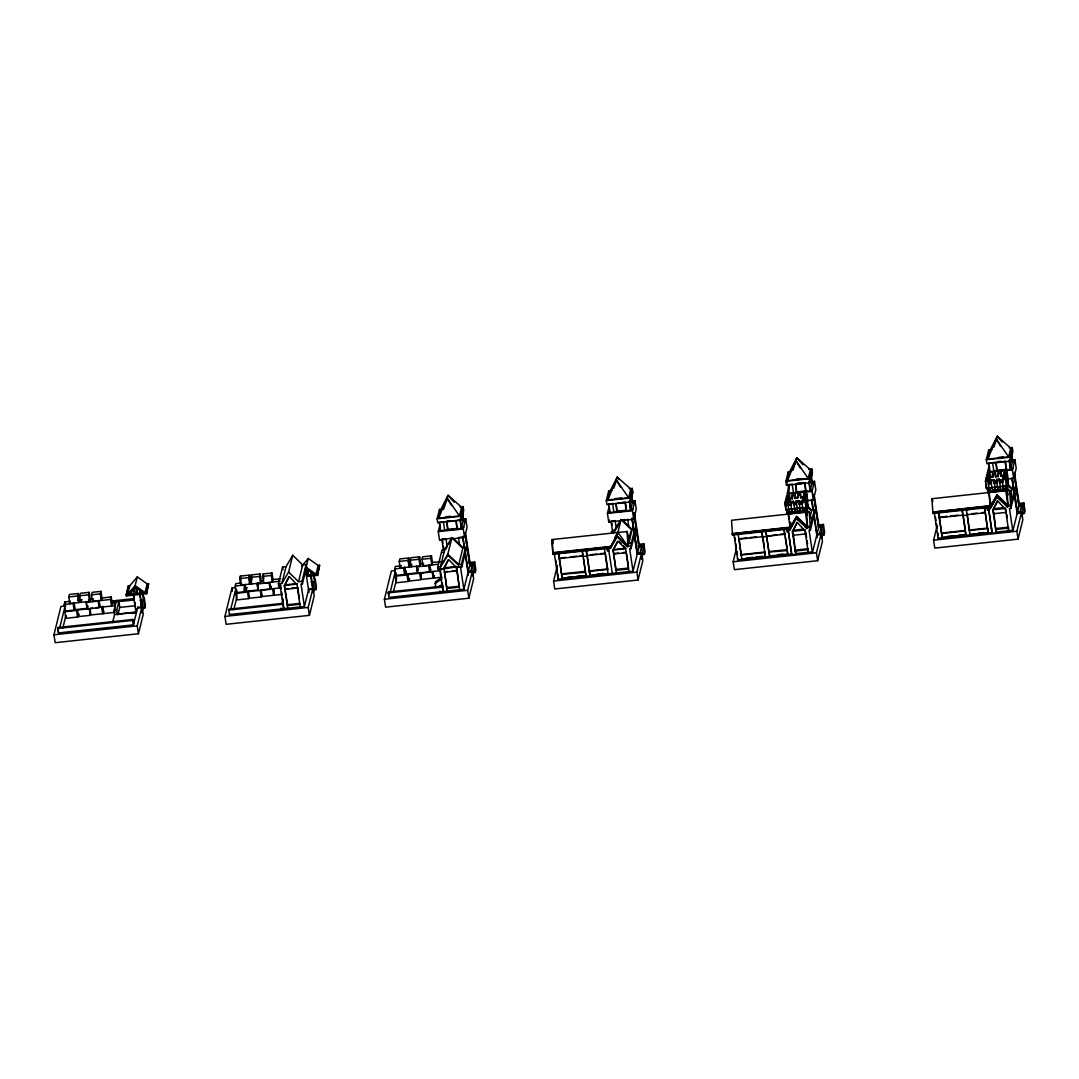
<?xml version="1.0" encoding="UTF-8"?>
<svg xmlns="http://www.w3.org/2000/svg" width="1079" height="1079" viewBox="0 0 1079 1079"><rect width="100%" height="100%" fill="white"/><g stroke="black" fill="none" stroke-linecap="round" stroke-linejoin="round"><path stroke-width="1.5" d="M802.614 511.217L802.088 501.222L802.331 500.278L805.096 499.982L805.5 502.625L805.635 497.81L802.87 498.107L802.493 503.866L799.121 504.23L798.959 500.643L796.181 500.939L797.705 511.743M1003.025 489.664L1002.499 479.683L1002.728 478.739L1005.507 478.429L1005.911 481.072L1006.046 476.257L1003.268 476.567L1002.998 477.646L1005.776 477.35M802.668 510.974L803.208 507.346M1003.079 489.421L1003.618 485.793M804.772 508.371L805.123 510.718L805.865 507.521L805.096 499.982M1004.994 485.644L1005.534 489.165L1006.275 485.968L1005.507 478.429M806.701 504.338L807.672 500.197L806.674 493.616L803.909 493.912L804.071 497.486M1007.112 482.785L1008.083 478.644L1007.085 472.062L1004.306 472.359L1004.482 475.933L1001.096 476.298L1000.934 472.723L998.156 473.02L998.331 476.594L995.553 476.891L995.391 473.317L992.613 473.614L992.774 477.201L989.996 477.498M140.014 593.315L143.21 614.383L138.422 633.737L55.15 642.693L53.95 634.789L60.95 606.465L65.859 605.939M137.842 606.924L133.405 624.876L58.468 632.928L57.78 628.45L58.023 627.506L132.96 619.454L133.648 623.932M73.965 602.662L74.1 610.067L65.239 611.024L64.241 604.442L64.861 601.961L69.285 601.489M58.468 632.928L58.023 627.506M59.831 627.385L64.767 607.437M78.174 614.571L77.553 617.04L65.792 618.307L64.794 611.726L65.401 609.244M81.33 599.87L80.723 602.352L79.725 595.756L80.345 593.288L89.193 592.331L90.191 598.912L89.57 601.394L69.757 603.525L68.759 596.943L69.38 594.462L78.227 593.517L79.226 600.099L78.619 602.568L77.621 595.986L78.227 593.517M62.811 628.086L65.967 615.34M65.792 618.307L66.399 615.839M69.757 603.525L70.364 601.043M90.393 609.568L90.272 615.327L78.511 616.595L79.118 614.113M89.57 601.394L88.586 594.812L89.193 592.331M74.208 603.04L75.206 609.635L86.981 608.367L87.588 605.885M88.006 606.492L87.399 608.961L86.401 602.379L98.162 601.111L99.16 607.693L77.513 610.013M100.913 598.09L111.218 596.984L110.611 599.452L92.538 601.394L91.54 594.812L92.16 592.331L101.008 591.386L102.006 597.968L101.399 600.45L100.401 593.855L101.008 591.386M92.538 601.394L93.158 598.926M92.834 608.057L89.894 608.367L90.892 614.963L102.653 613.695L103.274 611.213M115.143 612.346L103.382 613.614L103.989 611.146M114.9 610.701L114.765 603.282L111.825 603.606M112.607 622.502L114.563 614.585L113.969 610.633L116.465 600.49M117.341 614.288L116.734 610.336L118.892 601.61L119.769 607.41L117.908 614.963M126.203 594.596L128.361 585.87L129.817 585.722L137.303 576.887L147.176 583.847L148.632 583.699L146.663 593.733L126.405 595.905L126.203 594.596L146.474 592.411L148.632 583.699M126.405 595.905L128.361 585.87M129.817 585.722L127.659 594.435L135.145 585.6L137.303 576.887M130.384 591.319L129.655 594.219L135.509 587.057M133.149 593.855L134.578 588.028M134.915 587.758C134.106 596.309 139.312 593.49 136.21 587.988M136.332 593.504L137.613 588.352M133.405 624.876L132.96 619.454M139.528 593.167L140.243 590.253M136.224 611.119L135.941 612.279L114.563 614.585M135.819 608.489L136.075 613.209L133.351 595.163M140.742 605.063L141.929 600.275L143.116 608.178L141.929 612.966M147.176 583.847L145.018 592.573L135.145 585.6M138.422 633.737L137.222 625.847L142.01 606.479M143.116 608.178L144.788 607.99L145.422 605.413L144.222 597.51L143.588 600.086L140.122 600.463M311.008 574.918L314.191 595.999L309.403 615.354L226.131 624.309L224.931 616.406L231.945 588.082L235.209 587.731M308.837 588.541L304.399 606.479L229.449 614.544L228.775 610.067L229.004 609.122L283.264 603.282L283.71 608.704L283.952 607.76M233.792 609.689L236.948 596.943L235.235 586.045L235.842 583.577L241.75 582.943M229.449 614.544L229.679 613.6M230.825 609.001L235.748 589.04M249.155 596.188L248.534 598.656L236.773 599.924L235.775 593.342L236.382 590.86L236.881 594.151M236.84 590.159L236.22 592.641L245.081 591.683L244.946 584.265M251.704 583.955L250.706 577.373L251.326 574.905L260.174 573.947L261.172 580.529L260.565 583.011L240.738 585.142L239.754 578.546L240.361 576.078L249.209 575.12L250.207 581.716L249.6 584.184L248.602 577.602L249.209 575.12M260.565 583.011L259.567 576.415L260.174 573.947M280.122 581.23L263.519 583.011L262.534 576.429L263.141 573.947L271.989 573.003L272.987 579.585L272.38 582.053L271.382 575.471L271.989 573.003M248.399 591.238L249.492 598.211L261.266 596.943L261.873 594.462M248.494 591.616L270.141 589.309L270.762 586.841M271.422 586.437L270.816 588.918L269.817 582.336M281.12 587.812L260.875 589.984L261.873 596.566L273.634 595.298L273.756 589.539M281.133 588.864L280.54 584.912L280.189 586.342L278.8 586.49L278.409 583.847L282.55 567.068L286.016 566.704L292.76 555.267L302.673 564.91L306.139 564.533L306.544 567.176L302.39 583.941L301.001 584.103L304.399 606.479M278.8 586.49L279.151 585.074M278.409 583.847L281.875 583.483L286.016 566.704M287.742 608.273L284.357 585.884L288.808 576.914M281.875 583.483L288.606 572.045L292.76 555.267M284.95 589.835L285.18 588.891L288.309 588.554M280.796 609.028L281.039 608.07M282.374 602.648L283.116 599.681M287.58 604.699L287.338 605.643L299.827 604.294L300.07 603.35L287.58 604.699L284.465 585.411L296.954 584.076L300.232 606.938M297.076 583.604L296.846 584.548L289.28 576.523L284.357 585.884M306.139 564.533L301.999 581.311L298.532 581.689L302.673 564.91M297.44 588.5L297.669 587.556L291.424 588.217M304.844 572.558L305.573 569.645M308.284 558.49L306.126 567.217L316.012 574.19L318.17 565.463L308.284 558.49L301.864 566.07M318.17 565.463L319.613 565.302L317.455 574.028L306.625 575.188L305.897 569.375M305.802 569.752L306.503 568.66M307.326 575.12L308.594 569.955M310.509 574.77L311.238 571.87M309.403 615.354L308.203 607.45L312.991 588.095M313.315 592.978L314.097 589.781L312.91 581.878M307.528 576.429L317.658 575.35L319.613 565.302M314.097 589.781L315.769 589.606L316.403 587.016L315.216 579.126L314.569 581.702L311.103 582.08M468.299 571.398L472.454 570.939L473.654 578.843L468.866 598.211L385.594 607.167L384.394 599.263L391.407 570.926L394.671 570.575M474.328 563.386L470.161 563.831L463.862 589.336L388.912 597.402L388.238 592.924L388.467 591.98L442.741 586.14L443.186 591.562L443.415 590.618M405.164 572.059L404.544 574.541L395.696 575.485L394.698 568.903L395.305 566.435L401.213 565.787M390.288 591.845L395.224 571.897M408.617 579.032L408.01 581.514L396.236 582.768L395.238 576.186L395.858 573.718L396.6 578.654M395.696 575.485L396.303 573.016M411.787 564.33L411.166 566.812L410.182 560.23L410.789 557.749L419.637 556.804L420.635 563.386L420.028 565.855L400.215 567.986L399.217 561.404L399.823 558.935L408.685 557.978L409.669 564.56L409.062 567.041L408.064 560.446L408.685 557.978M393.633 591.036L396.411 579.801L395.453 573.475M400.215 567.986L400.822 565.517M404.962 570.751L405.96 570.737L406.163 572.059M416.427 566.246L417.425 572.828L405.65 574.095L406.27 571.614M419.731 573.205L420.729 579.787L408.954 581.055L409.575 578.587M420.028 565.855L419.03 559.273L419.637 556.804M417.843 569.038L417.924 570.791M438.114 564.236L422.995 565.855L421.997 559.273L422.604 556.804L431.465 555.847L432.45 562.429L431.843 564.91L430.845 558.329L431.465 555.847M422.995 565.855L423.602 563.386M459.964 506.928L463.107 506.59L463.7 510.542L461.313 520.213L437.723 522.749L437.116 518.797L439.517 509.126L439.908 511.756M438.627 518.176L440.785 509.45L448.095 495.355L461.596 507.211L459.438 515.937L438.627 518.176L448.095 495.355L454.246 502.261M439.113 522.6L443.388 521.67L444.683 530.234M451.4 538.205L439.558 540.174L438.263 531.61L440.057 524.367M407.956 574.473L429.617 572.167L430.224 569.685M430.899 569.294L430.278 571.762L429.28 565.18M463.417 528.224L440.515 530.679L440.219 524.987M439.558 540.174L439.733 539.46M454.852 520.644L446.841 521.508L447.569 530.059M440.583 570.656L420.338 572.841L421.336 579.423L433.111 578.155L433.718 575.687M441.176 577.292L433.825 578.074L434.446 575.606M453.328 539.19L462.136 547.768L465.615 547.39L466.007 550.02L461.825 566.947L456.269 567.541L448.716 559.515L443.779 568.876L438.236 569.483L437.831 566.839L442.012 549.926L445.492 549.548L447.165 546.702M438.236 569.483L438.613 567.918M435.579 587.596L435.444 581.729L441.824 577.305M445.802 539.5L445.978 538.799L447.016 545.664M439.625 569.334L443.82 568.741M465.615 547.39L461.421 564.304L457.955 564.681L448.041 555.038L440.434 566.745L444.669 549.643L451.885 537.801L452.87 538.745L464.536 537.49L467.045 527.348L465.75 518.783L462.284 519.161M441.257 566.664L437.831 566.839M443.779 568.876L456.43 566.92L457.024 570.872L444.535 572.221M440.434 566.745L447.839 554.188L451.885 537.801M448.041 555.038L458.723 564.776L462.958 547.673L453.045 538.03L452.87 538.745M440.92 587.016L441.581 584.373L442.323 585.6M444.413 572.693L444.656 571.749L447.772 571.411M440.259 591.872L439.949 590.982M442.363 587.097L442.592 586.153M456.997 529.6L456.323 520.82M461.313 520.213L460.72 516.261L463.107 506.59M443.28 590.631L443.037 591.575L439.652 569.186M461.448 519.255L461.272 519.957L463.498 519.727L462.419 512.592M463.673 519.012L461.34 528.44L460.045 519.889M444.656 571.749L446.8 588.487L459.29 587.151L457.375 571.978M464.536 537.49L463.242 528.926L465.75 518.783M460.436 567.095L456.309 567.392L459.694 589.781M470.795 571.128L472.373 564.735L473.573 572.639L472.777 575.835M468.866 598.211L467.666 590.307L472.454 570.939M473.573 572.639L475.232 572.463L474.045 564.56L474.679 561.97L468.151 562.672M475.232 572.463L475.879 569.874L474.679 561.97M552.718 553.014L609.5 546.905L609.622 548.55L610.512 548.132L552.92 554.336L551.962 539.567L627.034 531.502L629.57 539.878L628.747 539.972L630.959 531.057M552.92 554.336L552.124 540.646L553.514 540.498M554.39 553.878L558.099 579.207L633.036 571.142L639.348 545.65L634.452 513.321M561.741 552.92L558.477 553.729L562.253 578.749L562.496 577.804M632.348 519.255L637.473 553.203L641.641 552.758L642.841 560.648L638.053 580.016L554.781 588.972L553.581 581.068L557.479 565.329M559.273 559.003L558.585 553.257M558.099 579.207L557.843 573.839M561.66 574.81L559.502 558.059M591.265 549.75L586.234 550.749L590.011 575.768L587.259 555.078L587.03 556.022L582.862 556.467L583.092 555.523L579.949 555.86M585.25 572.261L561.781 574.325L562.375 578.277L585.964 575.741L585.371 571.789M585.964 575.741L582.188 550.722L582.984 555.995L559.381 558.531M629.138 488.733L632.281 488.396L632.887 492.348L630.487 502.018L606.897 504.554L606.304 500.602L608.691 490.932L611.833 490.594M589.417 571.816L589.647 570.872L607.693 568.93L605.306 553.136L600.383 553.662M607.801 499.982L609.959 491.255L617.282 477.161L630.783 489.016L628.625 497.743L607.801 499.982L617.282 477.161L619.333 479.467M608.286 504.406L612.562 503.475L613.857 512.039M630.635 497.392L631.282 501.681L634.924 500.602L636.219 509.153L633.71 519.296L622.043 520.55L621.072 519.606L620.412 520.725L608.731 521.98L607.437 513.415L609.23 506.186M632.591 510.03L609.702 512.485L609.622 508.222M608.731 521.98L609.257 519.862M605.076 554.08L605.306 553.136M618.699 503.286L623.5 502.301M614.976 521.305L615.151 520.604L610.997 521.049L612.589 531.583M609.622 548.55L617.013 536.007L621.072 519.606M607.464 569.874L607.693 568.93M616.379 572.936L613.115 550.074L625.604 548.725L628.882 571.587M632.146 529.479L634.789 529.196L630.649 545.974L627.169 546.352L617.255 536.708L627.088 546.675L627.911 546.594L632.146 529.479L622.219 519.835L622.043 520.55M618.105 533.228L617.889 532.486L614.598 538.057M613.6 554.498L613.83 553.554L618.51 553.055M626.171 511.406L625.051 502.14M630.487 502.018L629.893 498.066L632.281 488.396M632.847 500.818L630.514 510.246L629.394 500.993M612.359 573.367L608.435 548.361M627.465 519.97L627.641 519.255L628.679 526.12M613.115 550.074L615.988 570.305L628.477 568.957M633.71 519.296L632.429 510.731L634.924 500.602M633.4 529.344L631.984 518.109L637.365 553.675L641.519 553.23M625.604 548.725L617.93 541.186L612.993 550.546M626.09 553.149L626.319 552.205L623.203 552.542M633.036 571.142L629.65 548.752L631.04 548.604L635.194 531.826L634.789 529.196M639.968 552.934L641.56 546.54L642.747 554.444L641.56 559.232M638.053 580.016L636.853 572.113L641.641 552.758M642.747 554.444L644.419 554.269L643.219 546.365L643.853 543.776L638.957 544.302M644.419 554.269L645.053 551.679L643.853 543.776M790.597 528.818L732.506 535.022L732.317 533.7L790.219 527.118L792.391 522.937M732.506 535.022L731.549 520.253L805.959 512.188L807.658 505.35L806.755 504.109M738.063 534.415L741.327 533.606M817.059 533.889L821.227 533.444L822.427 541.334L817.639 560.702L734.367 569.658L733.167 561.754L736.283 549.157M738.859 539.689L739.088 538.745L741.246 555.496M786.631 529.196L787.036 531.826L788.425 531.677L791.811 554.067L737.685 559.893L738.036 558.477M742.082 558.504L741.853 559.448L738.184 533.943M755.475 532.082L761.774 531.407L765.443 556.899L764.957 552.475L741.367 555.024M772.497 530.261L765.82 531.434L769.61 556.454L769.84 555.51M764.849 552.961L765.078 552.003L741.489 554.552M808.724 469.419L811.88 469.082L812.474 473.034L810.086 482.704L786.483 485.24L785.89 481.288L788.277 471.617L788.682 474.261M769.003 552.502L765.942 530.962M787.4 480.668L789.558 471.941L796.868 457.86L810.369 469.702L808.211 478.429L787.4 480.668L796.868 457.86L803.019 464.752M786.483 485.24L787.279 482.016M788.034 511.311L787.319 514.197L788.277 510.92L787.872 512.565L785.836 509.666L785.08 502.14L787.845 501.843L788.25 504.473L791.028 504.176L790.624 501.546L793.402 501.249L793.564 504.824L796.342 504.527L796.181 500.939M786.146 506.321L785.606 499.968L788.385 499.671L788.789 502.301L789.059 501.222L788.924 497.5L786.146 497.797L785.876 498.876L788.655 498.579M786.82 499.348L786.658 495.76L789.423 495.463L789.329 500.13L788.924 497.5M789.181 485.415L787.036 494.115L812.015 491.417L814.524 481.288L812.433 481.504L810.1 490.932L808.98 481.679M790.327 512.538L788.614 509.369L787.845 501.843M791.028 504.176L790.786 505.12L788.021 505.417L788.385 499.671M803.059 501.614L790.192 502.989L789.423 495.463M788.614 509.369L790.381 512.296M792.782 512.269L791.393 509.072L790.624 501.546M789.599 499.037L792.364 498.741L792.202 495.167L794.98 494.87L795.142 498.444L797.92 498.147L797.759 494.573L800.537 494.276L800.699 497.851L802.938 497.608M792.364 498.741L792.202 495.167M784.662 534.766L784.892 533.822L779.969 534.348M791.393 509.072L792.849 512.039M795.236 511.999L793.402 501.249M795.142 498.444L794.98 494.87M798.285 483.972L804.651 482.826L805.946 491.39M814.052 494.007L818.934 526.336L812.447 552.583L808.279 553.028L808.063 549.643L795.574 550.991L795.789 554.377L791.622 554.822L788.021 529.047M732.317 533.7L789.086 527.591L788.938 530.328L789.761 530.234L796.653 518.149M788.236 532.433L788.425 531.677M794.171 508.775L799.836 507.71L800.159 511.473M788.938 530.328L789.086 527.591M789.761 530.234L789.922 529.573L787.845 529.802M796.936 508.479L797.759 511.5M798.959 500.643L800.213 511.244M800.699 497.851L800.537 494.276M787.05 550.56L769.125 552.03L769.718 555.982L787.764 554.04L787.36 551.409M795.789 554.377L792.404 531.987L797.044 522.263M790.597 522.169L789.895 522.236L789.774 528.899L796.68 516.355L807.578 526.943L807.227 528.359L796.491 518.81L796.841 517.394L803.45 523.814M787.764 554.04L783.974 529.02L784.77 534.294L766.737 536.236M792.998 535.939L793.416 534.24L795.385 551.747M803.531 499.658L803.396 495.935L806.175 495.639L806.579 498.269L806.674 493.616M790.947 550.344L791.136 549.589M805.77 492.091L805.096 483.311M810.086 482.704L809.479 478.752L811.88 469.082M791.622 554.822L791.811 554.067L791.757 554.808M805.635 497.81L806.04 500.454L806.175 495.639M811.044 481.652L810.869 482.367L810.221 478.091M805.123 510.718L807.672 500.197M807.456 504.028L805.325 512.026L807.578 526.943L806.62 512.188L809.263 511.905L811.813 520.28M808.279 553.028L805.055 529.991L792.566 531.327L793.159 535.278L805.649 533.93L805.487 534.591M805.986 527.159L806.337 525.743L807.375 525.621L807.227 528.359L796.329 517.772M808.279 506.806L807.24 499.941L807.065 500.656L813.31 499.982L815.818 489.839L814.524 481.288M806.418 528.454L806.768 527.038M809.897 517.596L811.732 510.165L806.121 504.716M812.447 552.583L809.061 530.194L810.437 530.045L810.046 527.415L814.375 509.881L810.909 510.259L806.499 505.97M810.437 530.045L814.78 512.512L814.375 509.881M807.874 550.398L808.063 549.643M819.568 533.619L821.146 527.226L822.333 535.13L821.551 538.327M817.639 560.702L816.439 552.799L821.227 533.444M822.333 535.13L824.005 534.955L822.805 527.051L823.452 524.461L818.543 524.987M824.005 534.955L824.639 532.365L823.452 524.461M991.008 507.265L932.917 513.469L932.715 512.147L991.453 505.485M932.917 513.469L931.959 498.714L1006.37 490.635L1008.056 483.797L1007.166 482.556M941.738 512.053L938.474 512.876L942.25 537.895L942.493 536.951M1012.345 478.402L1017.47 512.336L1021.638 511.891L1022.825 519.795L1018.05 539.149L934.778 548.105L933.578 540.201L937.098 525.959M939.269 518.136L939.499 517.192L947.362 516.342M1014.449 472.454L1019.345 504.783L1012.844 531.03L1008.69 531.488L1008.474 528.09L995.984 529.438L996.2 532.824L992.033 533.269L992.356 532.5L938.123 538.192M941.657 533.943L939.499 517.192M955.886 510.542L962.185 509.854L965.853 535.359L966.083 534.415M962.185 509.854L962.859 515.6L967.027 515.155L967.256 514.211L969.414 530.949M966.231 509.881L972.907 508.708M965.246 531.407L965.489 530.463L941.886 532.999M1009.135 447.866L1012.277 447.529L1012.884 451.481L1010.483 461.151L986.894 463.687L986.3 459.735L988.688 450.064L991.83 449.727M987.798 459.114L989.956 450.388L997.279 436.307L1010.78 448.149L1008.622 456.876L987.798 459.114L997.279 436.307L1002.404 442.053M970.25 533.957L970.008 534.901L966.339 509.409M987.137 488.221L988.283 491.012L986.246 488.113L985.478 480.587L988.256 480.29L988.661 482.92L991.426 482.623L991.035 479.993L993.813 479.696L993.975 483.271L996.753 482.974L996.591 479.4L999.356 479.089L999.532 482.677L1002.904 482.313M986.017 478.415L985.747 479.508L988.526 479.197L988.796 478.118L986.017 478.415L986.422 481.045M986.692 479.966L986.557 476.244L989.335 475.947L989.726 478.577L990.239 476.554L989.834 473.91L987.056 474.207L986.826 475.151L989.605 474.854L989.834 473.91M987.865 475.407L987.433 472.562L989.227 465.319M1012.588 469.163L989.699 471.631L989.403 465.926M990.738 490.985L989.025 487.816L988.256 480.29M988.796 478.118L989.2 480.748L989.335 475.947M1006.424 490.406L987.73 492.644L988.458 490.311M989.025 487.816L990.792 490.743M993.193 490.716L991.79 487.519L991.035 479.993M1005.641 461.421L996.011 462.459L996.74 471.01M991.426 482.623L991.196 483.567L988.418 483.864L988.526 479.197M992.774 477.201L992.613 473.614M985.06 513.213L985.302 512.269L982.025 512.619M991.79 487.519L993.246 490.486M995.647 490.459L993.813 479.696M998.695 462.419L1005.048 461.272L1006.343 469.837M995.553 476.891L995.391 473.317M992.033 533.269L988.431 507.494L988.647 510.88M932.715 512.147L989.497 506.038L989.349 508.775L990.158 508.695L997.252 495.841L1006.073 504.406M989.349 508.775L992.073 502.774M994.568 487.222L997.468 486.454L998.102 490.19M997.347 486.926L996.591 479.4M990.158 508.695L997.063 496.596M998.331 476.594L998.156 473.02M999.356 479.089L1000.557 489.92M987.46 529.02L985.302 512.269M1001.096 476.298L1000.934 472.723M996.2 532.824L992.977 509.774L1005.466 508.438L1005.898 513.051M990.306 500.683L990.185 507.346L997.09 494.802L1007.988 505.39L1007.638 506.806L996.902 497.257M969.535 530.477L987.568 528.548L988.175 532.486L984.385 507.467L985.181 512.741L967.135 514.683M993.408 514.386L993.826 512.687L995.796 530.194M1000.125 486.629L1000.624 489.691M1003.268 476.567L1003.672 479.197L1003.807 474.382L1006.586 474.086L1006.977 476.729L1007.085 472.062M991.358 528.791L991.534 528.036M1006.167 470.538L1005.507 461.758M1010.483 461.151L1009.89 457.199L1012.277 447.529M1012.844 459.951L1010.51 469.392L1009.216 460.827L1009.391 460.126L1010.686 468.691L1012.763 468.461M1006.046 476.257L1006.451 478.901L1006.586 474.086M1005.534 489.165L1008.083 478.644M1006.127 488.881L1006.909 485.698M1006.37 490.635L1007.867 482.475M1010.672 494.56L1012.142 488.612L1008.676 485.253L1007.638 478.388L1007.462 479.103L1013.707 478.429L1012.412 469.878L1014.921 459.735L1011.279 460.814L1010.632 456.538M1008.69 531.488L1005.466 508.438M1006.397 505.606L1006.747 504.19L1007.786 504.082L1007.638 506.806L996.74 496.219M1006.815 506.901L1010.457 505.862L1014.786 488.328L1011.32 488.706L1006.909 484.417M1013.707 478.429L1016.216 468.286L1014.921 459.735M1012.844 531.03L1009.458 508.641L1010.848 508.492L1015.191 490.972L1014.786 488.328M1008.285 528.845L1008.474 528.09M1019.965 512.066L1021.557 505.673L1022.744 513.577L1021.961 516.774M1018.05 539.149L1016.85 531.246L1021.638 511.891M1022.744 513.577L1024.416 513.402L1023.216 505.498L1023.85 502.922L1018.954 503.448M1024.416 513.402L1025.05 510.812L1023.85 502.922M443.55 509.477L447.34 498.417L459.438 515.937M613.816 488.126L616.527 480.222L628.625 497.743M792.863 470.39L796.113 460.908L808.211 478.429M993.813 447.259L996.524 439.355L1008.622 456.876M446.49 499.685L448.095 495.355M615.124 482.933L617.282 477.161M794.184 465.076L796.868 457.86M994.595 443.523L997.279 436.307M448.284 559.772L444.049 567.797L456.538 566.448M617.458 541.577L613.236 549.602L625.726 548.253L623.568 545.974M792.404 531.987L797.327 522.627L804.894 530.652M997.455 500.71L993.233 508.735L1004.158 507.562M992.801 510.434L997.738 501.074L1005.304 509.099M448.851 543.843L450.536 540.984M613.843 531.448L620.587 520.024M619.724 522.789L614.666 531.367L611.2 531.731M610.431 548.469L617.255 536.708M790.125 527.483L796.68 516.355M790.947 527.402L793.47 523.113M795.156 520.253L796.841 517.394M997.09 494.802L990.535 505.93L991.358 505.849M997.252 495.841L990.697 506.968L988.485 492.334M434.972 583.618L441.365 579.207M631.498 492.496L632.887 492.348M461.906 512.323L463.296 512.174M631.094 494.142L632.483 493.98M810.68 474.827L812.069 474.679M1011.09 453.274L1012.48 453.126M461.852 512.579L463.242 512.431M810.612 475.07L812.001 474.922M1011.023 453.517L1012.412 453.369M445.843 516.841L450.833 516.301M615.03 498.646L621.679 497.932M796.275 479.157L801.279 478.617M998.345 457.429L1003.349 456.889M437.116 518.797L460.72 516.261M606.304 500.602L629.893 498.066M785.89 481.288L809.479 478.752M986.3 459.735L1009.89 457.199M809.102 481.207L810.491 481.059M797.489 483.109L800.672 482.772M997.9 461.569L1001.083 461.219M446.504 521.332L452.748 520.671M457.267 520.186L461.434 519.741M629.219 501.695L630.608 501.546M808.805 482.38L810.194 482.232M995.688 462.284L988.404 463.066L989.699 471.631M1009.216 460.827L1010.605 460.679M617.62 503.151L625.645 502.288M630.446 501.762L632.672 501.533L631.808 495.827M797.206 483.837L805.231 482.974M810.046 482.448L812.258 482.219L810.963 473.654M1010.443 460.908L1012.668 460.666L1011.589 453.531M465.292 520.658L463.201 520.887L462.338 515.182M634.465 502.477L632.388 502.693L631.525 496.987M814.052 483.163L811.974 483.379L810.895 476.244M1014.462 461.61L1012.385 461.825L1011.522 456.12M463.147 521.144L465.224 520.914M632.321 502.949L634.398 502.72M811.907 483.635L813.998 483.405M1012.318 462.082L1014.395 461.852M461.623 527.28L463.7 527.051M630.81 509.086L632.887 508.856M810.396 489.772L812.474 489.542M1010.807 468.219L1012.884 467.989M463.592 527.523L461.502 527.752L460.274 518.945M632.766 509.328L630.689 509.558L629.448 500.75M812.352 490.014L810.275 490.244L809.048 481.436M447.245 529.479L458.089 528.305M616.419 511.284L625.726 510.286M796.019 491.97L806.863 490.81M996.416 470.417L1007.273 469.257M812.19 490.716L789.288 493.17L787.994 484.619L792.161 484.174L793.456 492.725M457.752 529.034L448.136 530.072L446.841 521.508M625.334 511.014L617.309 511.878L616.015 503.313L616.743 511.864M804.921 491.7L796.909 492.563L795.614 484.012L796.342 492.55M1006.936 469.985L997.306 471.01L996.011 462.459M438.263 531.61L463.242 528.926M607.437 513.415L632.429 510.731M987.433 472.562L1012.412 469.878M786.416 496.704L789.194 496.407M791.973 496.111L794.751 495.814M797.516 495.517L800.294 495.221M803.666 494.856L806.445 494.56M992.383 474.558L995.148 474.261M997.927 473.964L1000.705 473.668M1004.077 473.303L1006.855 473.007M789.828 498.093L792.606 497.797M795.371 497.5L798.15 497.203M800.928 496.906L804.3 496.542L803.909 493.912M990.239 476.554L993.004 476.244M995.782 475.947L998.561 475.65M1001.339 475.353L1004.711 474.989L1004.306 472.359M803.127 497.028L805.905 496.731M986.287 477.336L989.065 477.026M1003.537 475.475L1006.316 475.178M785.35 501.047L788.115 500.75M802.601 499.199L805.366 498.903M444.588 538.947L441.81 539.244L443.402 549.777M459.856 537.302L464.712 536.776M622.219 519.835L624.93 519.552M631.808 518.81L633.886 518.581M784.838 503.084L787.616 502.787M790.394 502.49L793.173 502.194M795.951 501.883L804.867 500.926M985.248 481.531L988.027 481.234M990.805 480.937L993.57 480.641M996.349 480.344L1005.277 479.373M993.813 481.099L1003.47 480.061M785.472 504.77L786.173 504.702M793.807 503.88L796.572 503.583M799.35 503.286L802.722 502.922L802.331 500.278M994.204 482.326L996.983 482.03M999.761 481.733L1003.133 481.369M806.957 505.417L807.658 505.35M1008.056 483.797L1007.314 484.107L1008.312 490.729M805.865 507.521L785.836 509.666L785.08 502.14M1006.275 485.968L986.246 488.113L986.085 484.538M787.36 511.932L788.048 511.864L786.726 509.774M787.184 512.646L805.824 510.637M987.582 491.093L1006.221 489.084M787.117 512.876L805.757 510.88L805.959 512.188M987.528 491.323L1006.167 489.326M787.373 513.955L806.013 511.959M1005.736 490.473L1007.988 505.39L1007.031 490.635L1009.674 490.352L1012.21 498.727M442.417 552.556L443.806 552.408M68.759 596.943L77.621 595.986M79.725 595.756L88.586 594.812M239.754 578.546L248.602 577.602M250.706 577.373L259.567 576.415M399.217 561.404L408.064 560.446M410.182 560.23L419.03 559.273M91.54 594.812L100.401 593.855M262.534 576.429L271.382 575.471M421.997 559.273L430.845 558.329M77.769 600.248L82.179 599.776M271.908 579.693L280.729 578.749M432.841 562.388L441.527 561.633M88.478 599.749L92.888 599.277M260.943 581.203L263.883 580.88M420.405 564.047L423.346 563.737M628.774 543.074L631.431 542.791M64.241 604.442L73.102 603.485L74.1 610.067M235.235 586.045L244.083 585.101L245.081 591.683M394.698 568.903L403.546 567.945L404.544 574.541M552.812 552.65L611.456 546.338L610.539 546.797M609.419 547.242L610.458 547.12L617.889 532.486L627.991 546.257L627.034 531.502M111.569 601.016L134.43 598.562M564.883 552.583L571.169 551.908M574.325 551.571L580.61 550.897M594.542 549.4L601.111 548.685M744.47 533.269L752.333 532.433M775.774 529.91L782.342 529.196M946.445 511.554L952.744 510.88M976.185 508.357L982.74 507.643M732.587 534.725L733.976 534.577L737.685 559.893M932.998 513.172L934.374 513.024L938.096 538.34M805.177 527.24L810.235 526.66L809.263 511.905M1005.574 505.687L1010.645 505.107L1009.674 490.352M111.15 602.446L134.389 599.951M244.043 588.149L247.347 587.799M637.959 545.799L643.502 545.192M806.579 527.793L810.046 527.415M818.934 526.336L823.102 525.878M988.243 508.249L990.333 508.034M1019.345 504.783L1023.499 504.338M284.586 584.939L295.511 583.766M474.045 564.56L469.878 565.005L464.982 532.675M643.219 546.365L639.051 546.81L633.926 512.876M792.822 530.288L803.747 529.115M822.805 527.051L818.651 527.496L813.755 495.18M1023.216 505.498L1019.048 505.943L1014.166 473.627M243.746 590.078L246.686 589.754M608.839 550.991L607.45 551.14L607.045 548.51M988.836 510.124L987.447 510.286L987.042 507.643M95.775 607.733L114.145 605.764M561.08 557.883L565.801 557.384M570.508 556.872L576.806 556.198M590.537 554.714L597.105 554.013M740.666 538.569L746.951 537.895M750.107 537.558L756.392 536.883M776.691 534.698L762.448 537.153L762.691 536.209L764.364 547.269M950.505 516.005L958.381 515.169M972.179 513.685L977.102 513.145M64.794 611.726L76.555 610.458L77.553 617.04M235.775 593.342L247.55 592.074L248.534 598.656M395.238 576.186L407.012 574.918L408.01 581.514M605.184 553.608L587.138 555.55L586.342 550.277M738.98 539.217L762.57 536.681L761.774 531.407M962.981 515.128L939.377 517.664L938.582 512.404M452.452 570.912L457.145 570.4M285.072 589.363L297.561 588.028M613.708 554.026L626.198 552.677M119.769 607.41L135.266 605.737M1006.06 512.39L993.57 513.725L992.977 509.774M137.734 607.396L141.888 606.951M308.715 589.013L312.883 588.568M472.346 571.411L468.178 571.87L465.116 550.384M821.106 533.916L816.951 534.361L814.132 514.494M1021.516 512.363L1017.362 512.808L1014.179 491.795M433.691 575.795L434.419 575.714M113.969 610.633L116.734 610.336M137.559 608.097L141.727 607.652L139.73 594.475M308.54 589.714L312.708 589.255L310.712 576.092M468.003 572.558L472.17 572.113M641.358 553.918L637.19 554.363L633.805 531.974M816.776 535.049L820.944 534.604M1021.341 513.051L1017.187 513.51L1013.801 491.12M281.713 594.435L274.363 595.23L273.365 588.648M117.759 614.045L136.359 612.036M131.854 613.465L134.956 613.128M561.889 573.853L585.492 571.317M769.246 551.558L787.279 549.616M969.643 530.005L987.69 528.076M57.78 628.45L132.73 620.398M228.775 610.067L283.035 604.227M388.238 592.924L442.498 587.084M607.571 569.402L589.539 571.344L590.132 575.296L608.057 573.826L604.388 548.334M447.043 587.542L459.533 586.207M616.217 569.361L628.706 568.013M795.803 550.047L808.306 548.698M996.214 528.494L1008.703 527.145M567.203 577.305L571.924 576.793M576.645 576.294L582.943 575.606M596.808 574.122L603.363 573.408M746.803 557.991L753.088 557.317M756.231 556.98L762.529 556.292M778.04 554.633L782.963 554.107M947.2 536.438L953.499 535.764M958.219 535.251L964.505 534.577M978.451 533.08L983.36 532.554M741.961 558.976L765.564 556.427M970.129 534.429L988.175 532.486M795.978 553.621L811.246 551.976M996.376 532.068L1013.033 530.275M53.95 634.789L137.222 625.847M224.931 616.406L308.203 607.45M384.394 599.263L467.666 590.307M553.581 581.068L636.853 572.113M733.167 561.754L816.439 552.799M933.578 540.201L1016.85 531.246M306.409 569.038L314.002 574.406M135.415 587.435L143.021 592.789M622.502 520.995L631.323 529.573M617.013 536.007L627.911 546.594M447.839 554.188L458.723 564.776M288.606 572.045L298.532 581.689M619.238 541.388L621.41 543.681M996.524 439.355L1000.759 446.517M796.113 460.908L800.348 468.07M616.527 480.222L620.762 487.384M447.34 498.417L451.575 505.579M1007.031 490.635L1008.299 494.829M931.959 498.714L932.863 501.681M806.62 512.188L807.47 514.98M551.962 539.567L552.866 542.548M552.124 540.646L553.041 543.695M994.69 486.75L995.701 490.217M794.279 508.303L795.304 511.77M997.697 487.614L998.169 489.96M1014.098 473.87L1018.994 506.199M1009.445 459.883L1010.74 468.448M1012.223 478.874L1013.694 488.571M1011.805 477.943L1013.397 488.477M1010.457 505.862L1010.848 508.492M1006.801 514.508L1007.273 517.664M992.559 462.621L993.853 471.172M988.688 450.064L989.092 452.708M989.605 474.854L990.603 481.45M989.322 494.169L990.063 499.064M986.354 483.446L986.745 486.089M989.497 506.038L989.699 507.359M989.079 511.756L992.221 532.513M963.331 516.234L965.246 528.872M935.493 517.407L935.965 520.523M936.437 523.639L937.138 528.305M937.84 532.972L938.244 535.602M813.701 495.423L818.583 527.752M812.015 491.417L813.31 499.982M811.934 499.941L813.647 511.257M811.395 499.496L812.986 510.03M813.876 515.87L817.181 537.693M806.903 505.66L807.901 512.282M802.87 498.107L803.262 500.75M805.905 532.891L806.62 537.639M807.105 540.795L807.578 543.964M805.055 529.991L805.46 532.621M788.56 484.633L789.208 488.908M786.658 495.76L787.144 499.051M788.668 514.103L789.41 518.986M788.075 513.887L790.287 528.521M785.606 499.968L786.011 502.598M785.377 536.978L787.05 548.038M734.853 537.396L735.312 540.512M735.784 543.627L736.498 548.294M736.97 551.409L737.443 554.525M633.859 513.118L638.997 547.066M625.726 504.041L626.373 508.33M630.649 545.974L631.04 548.604M626.562 553.783L628.477 566.435M615.151 520.604L616.19 527.469M608.691 490.932L609.096 493.562M611.941 523.585L612.144 524.907M612.859 529.681L613.344 532.864M608.408 503.933L609.702 512.485M609.5 546.905L609.702 548.226M583.577 558.679L585.25 569.739M555.725 559.826L556.198 562.941M556.67 566.057L557.371 570.724M465.521 533.134L470.565 566.475M464.928 532.932L469.81 565.248M461.461 515.587L462.109 519.876M462.797 536.303L464.509 547.619M462.635 537.005L464.226 547.539M464.617 550.169L468.407 575.188M455.877 520.334L457.172 528.885M458.467 537.45L459.506 544.315M461.421 564.304L461.825 566.947M460.477 566.947L463.862 589.336M442.363 539.136L442.956 543.088M443.442 546.284L443.928 549.467M439.22 522.128L440.515 530.679M443.941 568.269L447.205 591.13M440.205 569.092L441.797 579.625M442.282 582.781L442.754 585.937M441.581 584.373L441.77 585.668L439.409 585.91L439.612 587.205M432.827 571.492L433.825 578.074M432.113 571.573L433.111 578.155M429.482 564.749L429.981 568.04M429.617 572.167L428.619 565.571L416.845 566.839L417.843 573.421M420.594 572.383L421.336 577.319M417.533 567.068L418.032 570.359M407.875 574.095L408.954 581.055M404.665 567.514L405.65 574.095M404.409 567.122L405.138 572.167M388.467 591.98L388.926 594.961M317.455 574.028L317.658 575.35M314.11 575.606L314.866 580.542M313.584 575.12L315.769 589.606M305.397 568.916L308.945 592.344M301.999 581.311L302.39 583.941M297.669 587.556L299.342 598.616M282.55 567.068L282.954 569.712M281.619 592.034L282.091 595.19M282.577 598.346L283.291 603.094M280.189 586.342L283.575 608.718M272.65 588.716L273.634 595.298M270.141 589.309L269.157 582.727L257.382 583.995L258.38 590.577M263.141 573.947L263.883 578.883M261.131 589.525L261.617 592.816M260.268 590.361L261.266 596.943M257.827 582.566L258.326 585.857M256.964 583.388L257.962 589.984L246.187 591.238L245.189 584.656M251.326 574.905L252.068 579.841M240.361 576.078L241.103 581.015M231.945 588.082L232.417 591.238M146.474 592.411L146.663 593.733M143.129 593.989L143.885 598.926M142.59 593.504L144.788 607.99M133.877 595.648L134.376 598.939M134.875 602.23L135.374 605.521M114.765 603.282L115.264 606.587M111.218 596.984L112.216 603.566L111.596 606.034L110.611 599.452M102.518 606.277L103.018 609.568M102.384 607.032L103.382 613.614M101.655 607.113L102.653 613.695M99.025 600.288L99.781 605.225M98.836 600.72L99.834 607.302M89.274 608.745L90.272 615.327M85.983 601.785L86.981 608.367M77.418 609.635L78.511 616.595M64.861 601.961L65.36 605.252M307.286 569.226L308.014 575.04L307.286 569.226M965.368 530.935L941.778 533.471L942.372 537.423L965.961 534.887L965.368 530.935"/></g></svg>
